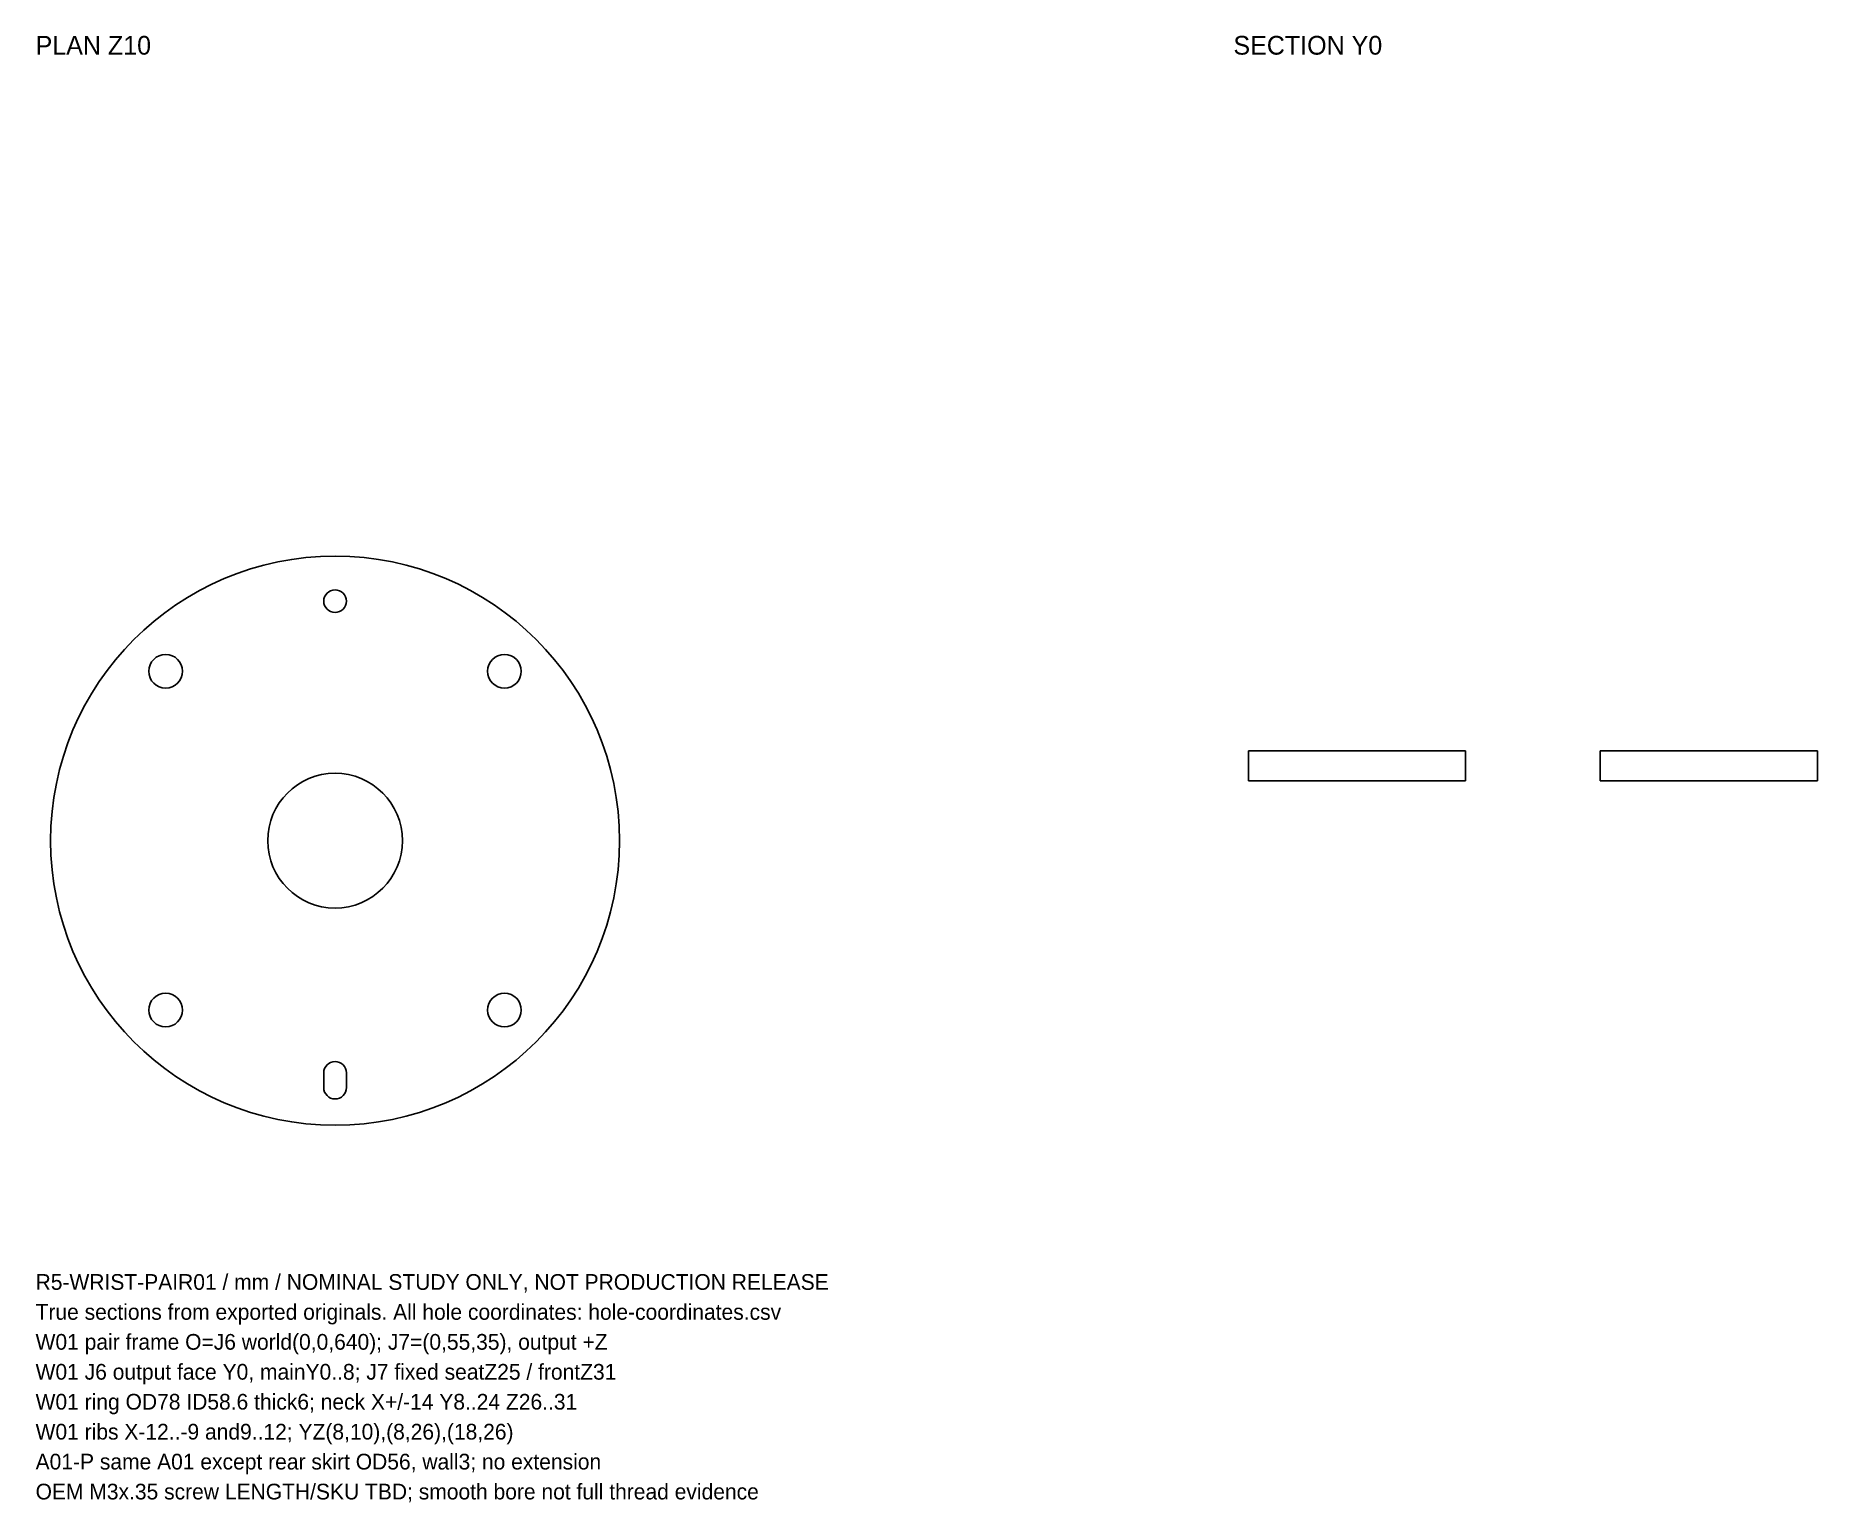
# Model space of a CAD drawing. Header units: millimetres. Extents: x -40 to 198, y -88 to 108.
import ezdxf

# ---------------------------------------------------------------- set-up
doc = ezdxf.new("R2010")
doc.units = ezdxf.units.MM
doc.layers.add('BOUNDARY', color=7, linetype='Continuous')
doc.layers.add('NOTE', color=3, linetype='Continuous')

msp = doc.modelspace()

# ---------------------------------------------------------------- linework, layer by layer
at = {"layer": 'BOUNDARY'}
for p, q in [((122, 8), (122, 12)), ((151, 12), (122, 12)), ((151, 8), (151, 12)), ((198, 12), (169, 12)), ((169, 8), (169, 12)), ((198, 8), (198, 12)), ((151, 8), (122, 8)), ((198, 8), (169, 8)), ((-1.51, -32.99), (-1.51, -31.01)), ((1.51, -31.01), (1.51, -32.99))]:
    msp.add_line(p, q, dxfattribs=at)
for centre, radius in [((0, 0), 38), ((0, 32), 1.51), ((-22.63, 22.63), 2.25), ((22.63, 22.63), 2.25), ((0, 0), 9), ((-22.63, -22.63), 2.25), ((22.63, -22.63), 2.25)]:
    msp.add_circle(centre, radius, dxfattribs=at)
for centre, start, end in [((0, -31.01), 360, 180), ((0, -32.99), 180, 0)]:
    msp.add_arc(centre, 1.51, start, end, dxfattribs=at)

# ---------------------------------------------------------------- texts
at = {"layer": 'NOTE'}
for s, height, p in [('PLAN Z10', 2.5, (-40, 105)), ('SECTION Y0', 2.5, (120, 105)), ('R5-WRIST-PAIR01 / mm / NOMINAL STUDY ONLY, NOT PRODUCTION RELEASE', 2.1, (-40, -60)), ('True sections from exported originals. All hole coordinates: hole-coordinates.csv', 2.1, (-40, -64)), ('W01 pair frame O=J6 world(0,0,640); J7=(0,55,35), output +Z', 2.1, (-40, -68)), ('W01 J6 output face Y0, mainY0..8; J7 fixed seatZ25 / frontZ31', 2.1, (-40, -72)), ('W01 ring OD78 ID58.6 thick6; neck X+/-14 Y8..24 Z26..31', 2.1, (-40, -76)), ('W01 ribs X-12..-9 and9..12; YZ(8,10),(8,26),(18,26)', 2.1, (-40, -80)), ('A01-P same A01 except rear skirt OD56, wall3; no extension', 2.1, (-40, -84)), ('OEM M3x.35 screw LENGTH/SKU TBD; smooth bore not full thread evidence', 2.1, (-40, -88))]:
    msp.add_text(s, height=height, dxfattribs=at).set_placement(p)

doc.saveas('drawing.dxf')
